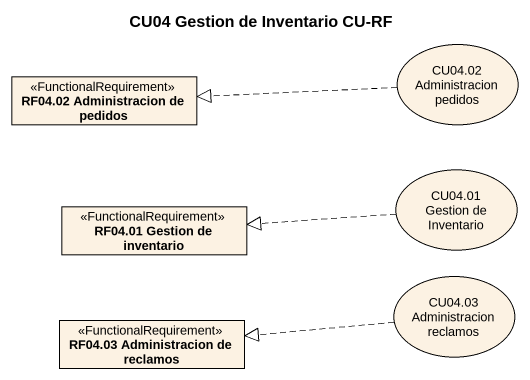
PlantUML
@startuml
title CU04 Gestion de Inventario CU-RF
allowmixing
hide circle
hide empty members
usecase "CU04.02 Administracion pedidos" as CU04_02_Administracion
class "RF04.02 Administracion de pedidos" as RF04_02_Administracion_de <<FunctionalRequirement>>
class "RF04.01 Gestion de inventario" as RF04_01_Gestion_de <<FunctionalRequirement>>
usecase "CU04.01 Gestion de Inventario" as CU04_01_Gestion_de
class "RF04.03 Administracion de reclamos" as RF04_03_Administracion_de <<FunctionalRequirement>>
usecase "CU04.03 Administracion reclamos" as CU04_03_Administracion
CU04_02_Administracion .left.|> RF04_02_Administracion_de
CU04_01_Gestion_de .left.|> RF04_01_Gestion_de
CU04_03_Administracion .left.|> RF04_03_Administracion_de
@enduml
